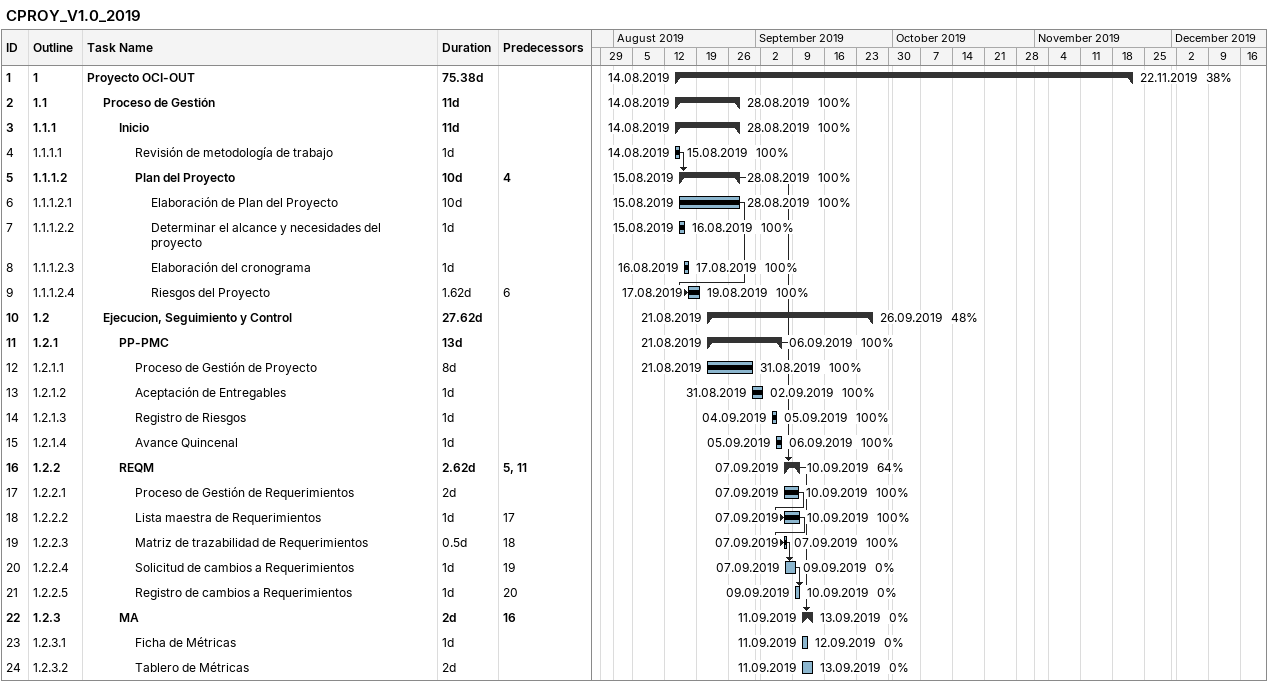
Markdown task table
CPROY_V1.0_2019

| ID | WBS | Task | Duration | Start | Finish | Predecessors | % complete |
|---|---|---|---|---|---|---|---|
| 1 | 1 | **Proyecto OCI-OUT** | 75.38d | 2019-08-14 | 2019-11-22 |  | 38 |
| 2 | 1.1 | **Proceso de Gestión** | 11d | 2019-08-14 | 2019-08-28 |  | 100 |
| 3 | 1.1.1 | **Inicio** | 11d | 2019-08-14 | 2019-08-28 |  | 100 |
| 4 | 1.1.1.1 | Revisión de metodología de trabajo | 1d | 2019-08-14 | 2019-08-15 |  | 100 |
| 5 | 1.1.1.2 | **Plan del Proyecto** | 10d | 2019-08-15 | 2019-08-28 | 4 | 100 |
| 6 | 1.1.1.2.1 | Elaboración de Plan del Proyecto | 10d | 2019-08-15 | 2019-08-28 |  | 100 |
| 7 | 1.1.1.2.2 | Determinar el alcance y necesidades del proyecto | 1d | 2019-08-15 | 2019-08-16 |  | 100 |
| 8 | 1.1.1.2.3 | Elaboración del cronograma | 1d | 2019-08-16 | 2019-08-17 |  | 100 |
| 9 | 1.1.1.2.4 | Riesgos del Proyecto | 1.62d | 2019-08-17 | 2019-08-19 | 6 | 100 |
| 10 | 1.2 | **Ejecucion, Seguimiento y Control** | 27.62d | 2019-08-21 | 2019-09-26 |  | 48 |
| 11 | 1.2.1 | **PP-PMC** | 13d | 2019-08-21 | 2019-09-06 |  | 100 |
| 12 | 1.2.1.1 | Proceso de Gestión de Proyecto | 8d | 2019-08-21 | 2019-08-31 |  | 100 |
| 13 | 1.2.1.2 | Aceptación de Entregables | 1d | 2019-08-31 | 2019-09-02 |  | 100 |
| 14 | 1.2.1.3 | Registro de Riesgos | 1d | 2019-09-04 | 2019-09-05 |  | 100 |
| 15 | 1.2.1.4 | Avance Quincenal | 1d | 2019-09-05 | 2019-09-06 |  | 100 |
| 16 | 1.2.2 | **REQM** | 2.62d | 2019-09-07 | 2019-09-10 | 5, 11 | 64 |
| 17 | 1.2.2.1 | Proceso de Gestión de Requerimientos | 2d | 2019-09-07 | 2019-09-10 |  | 100 |
| 18 | 1.2.2.2 | Lista maestra de Requerimientos | 1d | 2019-09-07 | 2019-09-10 | 17 | 100 |
| 19 | 1.2.2.3 | Matriz de trazabilidad de Requerimientos | 0.5d | 2019-09-07 | 2019-09-07 | 18 | 100 |
| 20 | 1.2.2.4 | Solicitud de cambios a Requerimientos | 1d | 2019-09-07 | 2019-09-09 | 19 | 0 |
| 21 | 1.2.2.5 | Registro de cambios a Requerimientos | 1d | 2019-09-09 | 2019-09-10 | 20 | 0 |
| 22 | 1.2.3 | **MA** | 2d | 2019-09-11 | 2019-09-13 | 16 | 0 |
| 23 | 1.2.3.1 | Ficha de Métricas | 1d | 2019-09-11 | 2019-09-12 |  | 0 |
| 24 | 1.2.3.2 | Tablero de Métricas | 2d | 2019-09-11 | 2019-09-13 |  | 0 |
